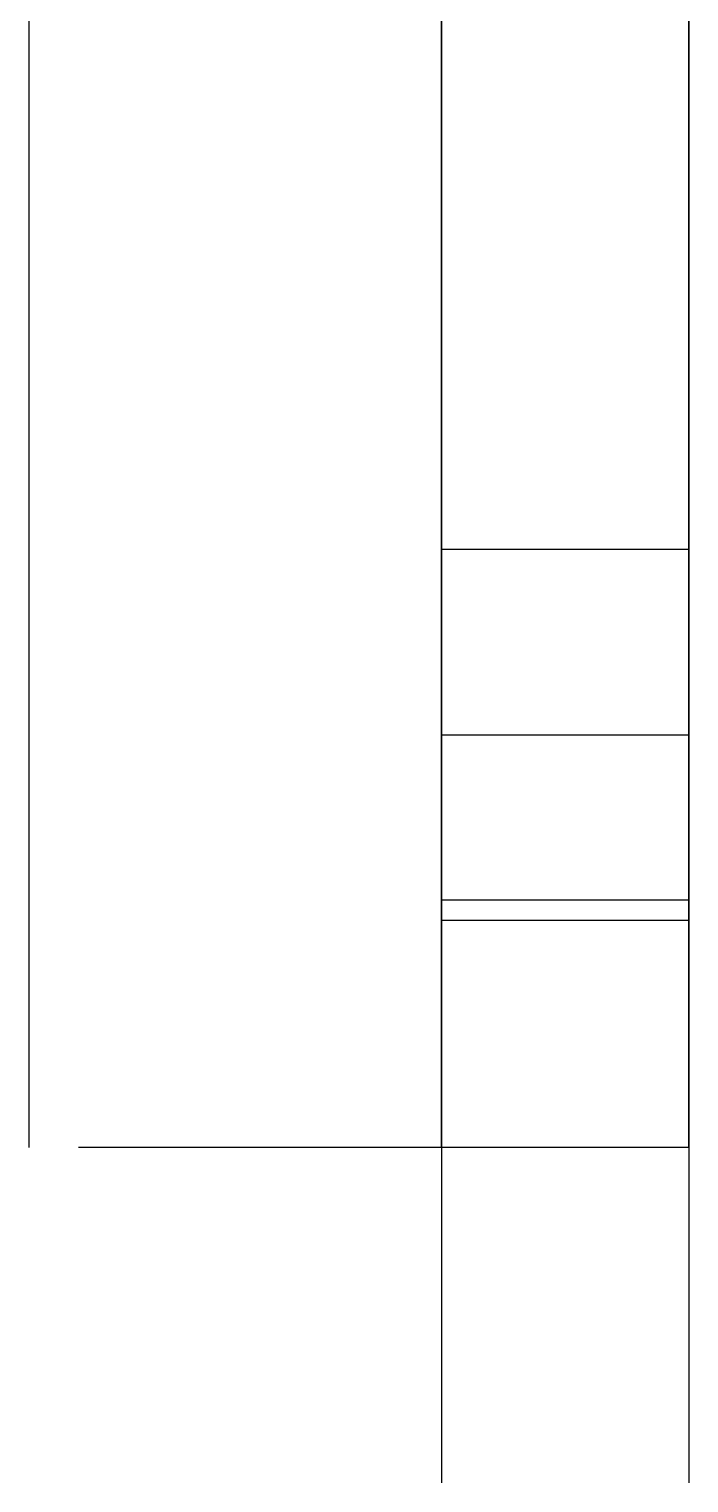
# Model space of a CAD drawing. Header units: metres. Extents: x 0 to 420, y 0 to 297.
# Drawn here: x 165.5 to 173.5, y 133.43 to 151.06 of the extents above; entities that cross this region are included whole.
import ezdxf

# ---------------------------------------------------------------- set-up
doc = ezdxf.new("R2010")
doc.units = ezdxf.units.M
doc.header["$LTSCALE"] = 0.5
doc.layers.add('DIMENSIONS', color=2, linetype='Continuous')
doc.layers.add('GEOMETRY', color=7, linetype='Continuous')

msp = doc.modelspace()

# ---------------------------------------------------------------- linework, layer by layer
at = {"layer": 'DIMENSIONS', "color": 2}
for p, q in [((165.5, 137.5), (165.5, 177.5)), ((170.5, 137.5), (166.1, 137.5)), ((170.5, 137.5), (170.5, 133.433)), ((173.5, 137.5), (173.5, 133.433))]:
    msp.add_line(p, q, dxfattribs=at)
at = {"layer": 'GEOMETRY'}
for p, q in [((170.5, 153.1), (170.5, 140.5)), ((170.5, 140.5), (170.5, 153.1)), ((173.5, 153.1), (173.5, 140.5)), ((173.5, 140.5), (173.5, 153.1)), ((170.5, 144.747), (170.5, 144.75)), ((170.5, 144.75), (170.5, 144.738)), ((173.5, 144.75), (170.5, 144.75)), ((170.5, 144.744), (170.5, 144.747)), ((170.5, 144.741), (170.5, 144.744)), ((170.5, 144.738), (170.5, 144.741)), ((170.5, 144.732), (170.5, 144.738)), ((170.5, 144.738), (170.5, 144.725)), ((170.5, 144.723), (170.5, 144.732)), ((170.5, 144.725), (170.5, 144.713)), ((170.5, 144.713), (170.5, 144.723)), ((170.5, 144.704), (170.5, 144.713)), ((170.5, 144.713), (170.5, 144.701)), ((173.5, 144.747), (173.5, 144.75)), ((173.5, 144.75), (173.5, 144.738)), ((173.5, 144.744), (173.5, 144.747)), ((173.5, 144.741), (173.5, 144.744)), ((173.5, 144.738), (173.5, 144.741)), ((173.5, 144.732), (173.5, 144.738)), ((173.5, 144.738), (173.5, 144.725)), ((173.5, 144.723), (173.5, 144.732)), ((173.5, 144.725), (173.5, 144.713)), ((173.5, 144.713), (173.5, 144.723)), ((173.5, 144.704), (173.5, 144.713)), ((173.5, 144.713), (173.5, 144.701)), ((170.5, 144.695), (170.5, 144.704)), ((170.5, 144.701), (170.5, 144.678)), ((170.5, 144.68), (170.5, 144.695)), ((170.5, 144.665), (170.5, 144.68)), ((170.5, 144.678), (170.5, 144.642)), ((170.5, 144.65), (170.5, 144.665)), ((170.5, 144.635), (170.5, 144.65)), ((170.5, 144.642), (170.5, 144.605)), ((170.5, 144.618), (170.5, 144.635)), ((170.5, 144.597), (170.5, 144.618)), ((170.5, 144.605), (170.5, 144.569)), ((170.5, 144.575), (170.5, 144.597)), ((170.5, 144.554), (170.5, 144.575)), ((170.5, 144.569), (170.5, 144.532)), ((170.5, 144.533), (170.5, 144.554)), ((170.5, 144.508), (170.5, 144.533)), ((173.5, 144.695), (173.5, 144.704)), ((173.5, 144.701), (173.5, 144.678)), ((173.5, 144.68), (173.5, 144.695)), ((173.5, 144.665), (173.5, 144.68)), ((173.5, 144.678), (173.5, 144.642)), ((173.5, 144.65), (173.5, 144.665)), ((173.5, 144.635), (173.5, 144.65)), ((173.5, 144.642), (173.5, 144.605)), ((173.5, 144.618), (173.5, 144.635)), ((173.5, 144.597), (173.5, 144.618)), ((173.5, 144.605), (173.5, 144.569)), ((173.5, 144.575), (173.5, 144.597)), ((173.5, 144.554), (173.5, 144.575)), ((173.5, 144.569), (173.5, 144.532)), ((173.5, 144.533), (173.5, 144.554)), ((173.5, 144.508), (173.5, 144.533)), ((170.5, 144.532), (170.5, 144.477)), ((170.5, 144.481), (170.5, 144.508)), ((170.5, 144.455), (170.5, 144.481)), ((170.5, 144.477), (170.5, 144.418)), ((170.5, 144.428), (170.5, 144.455)), ((170.5, 144.401), (170.5, 144.428)), ((170.5, 144.418), (170.5, 144.36)), ((170.5, 144.369), (170.5, 144.401)), ((170.5, 144.337), (170.5, 144.369)), ((170.5, 144.36), (170.5, 144.301)), ((173.5, 144.532), (173.5, 144.477)), ((173.5, 144.481), (173.5, 144.508)), ((173.5, 144.455), (173.5, 144.481)), ((173.5, 144.477), (173.5, 144.418)), ((173.5, 144.428), (173.5, 144.455)), ((173.5, 144.401), (173.5, 144.428)), ((173.5, 144.418), (173.5, 144.36)), ((173.5, 144.369), (173.5, 144.401)), ((173.5, 144.337), (173.5, 144.369)), ((173.5, 144.36), (173.5, 144.301)), ((170.5, 144.305), (170.5, 144.337)), ((170.5, 144.273), (170.5, 144.305)), ((170.5, 144.301), (170.5, 144.237)), ((170.5, 144.238), (170.5, 144.273)), ((170.5, 144.201), (170.5, 144.238)), ((170.5, 144.237), (170.5, 144.159)), ((170.5, 144.165), (170.5, 144.201)), ((173.5, 144.305), (173.5, 144.337)), ((173.5, 144.273), (173.5, 144.305)), ((173.5, 144.301), (173.5, 144.237)), ((173.5, 144.238), (173.5, 144.273)), ((173.5, 144.201), (173.5, 144.238)), ((173.5, 144.237), (173.5, 144.159)), ((173.5, 144.165), (173.5, 144.201)), ((170.5, 144.128), (170.5, 144.165)), ((170.5, 144.159), (170.5, 144.081)), ((170.5, 144.091), (170.5, 144.128)), ((170.5, 144.05), (170.5, 144.091)), ((170.5, 144.081), (170.5, 144.003)), ((170.5, 144.009), (170.5, 144.05)), ((170.5, 143.968), (170.5, 144.009)), ((173.5, 144.128), (173.5, 144.165)), ((173.5, 144.159), (173.5, 144.081)), ((173.5, 144.091), (173.5, 144.128)), ((173.5, 144.05), (173.5, 144.091)), ((173.5, 144.081), (173.5, 144.003)), ((173.5, 144.009), (173.5, 144.05)), ((173.5, 143.968), (173.5, 144.009)), ((170.5, 144.003), (170.5, 143.925)), ((170.5, 143.926), (170.5, 143.968)), ((170.5, 143.884), (170.5, 143.926)), ((170.5, 143.925), (170.5, 143.836)), ((170.5, 143.839), (170.5, 143.884)), ((170.5, 143.794), (170.5, 143.839)), ((170.5, 143.836), (170.5, 143.743)), ((173.5, 144.003), (173.5, 143.925)), ((173.5, 143.926), (173.5, 143.968)), ((173.5, 143.884), (173.5, 143.926)), ((173.5, 143.925), (173.5, 143.836)), ((173.5, 143.839), (173.5, 143.884)), ((173.5, 143.794), (173.5, 143.839)), ((173.5, 143.836), (173.5, 143.743)), ((170.5, 143.749), (170.5, 143.794)), ((170.5, 143.704), (170.5, 143.749)), ((170.5, 143.743), (170.5, 143.65)), ((170.5, 143.656), (170.5, 143.704)), ((170.5, 143.607), (170.5, 143.656)), ((173.5, 143.749), (173.5, 143.794)), ((173.5, 143.704), (173.5, 143.749)), ((173.5, 143.743), (173.5, 143.65)), ((173.5, 143.656), (173.5, 143.704)), ((173.5, 143.607), (173.5, 143.656)), ((170.5, 143.65), (170.5, 143.556)), ((170.5, 143.559), (170.5, 143.607)), ((170.5, 143.511), (170.5, 143.559)), ((170.5, 143.556), (170.5, 143.461)), ((170.5, 143.462), (170.5, 143.511)), ((173.5, 143.65), (173.5, 143.556)), ((173.5, 143.559), (173.5, 143.607)), ((173.5, 143.511), (173.5, 143.559)), ((173.5, 143.556), (173.5, 143.461)), ((173.5, 143.462), (173.5, 143.511)), ((170.5, 143.411), (170.5, 143.462)), ((170.5, 143.461), (170.5, 143.357)), ((170.5, 143.36), (170.5, 143.411)), ((170.5, 143.309), (170.5, 143.36)), ((170.5, 143.357), (170.5, 143.253)), ((170.5, 143.258), (170.5, 143.309)), ((173.5, 143.411), (173.5, 143.462)), ((173.5, 143.461), (173.5, 143.357)), ((173.5, 143.36), (173.5, 143.411)), ((173.5, 143.309), (173.5, 143.36)), ((173.5, 143.357), (173.5, 143.253)), ((173.5, 143.258), (173.5, 143.309)), ((170.5, 143.205), (170.5, 143.258)), ((170.5, 143.253), (170.5, 143.149)), ((170.5, 143.152), (170.5, 143.205)), ((170.5, 143.099), (170.5, 143.152)), ((170.5, 143.149), (170.5, 143.045)), ((173.5, 143.205), (173.5, 143.258)), ((173.5, 143.253), (173.5, 143.149)), ((173.5, 143.152), (173.5, 143.205)), ((173.5, 143.099), (173.5, 143.152)), ((173.5, 143.149), (173.5, 143.045)), ((170.5, 143.046), (170.5, 143.099)), ((170.5, 142.993), (170.5, 143.046)), ((170.5, 143.045), (170.5, 142.938)), ((170.5, 142.938), (170.5, 142.993)), ((173.5, 143.046), (173.5, 143.099)), ((173.5, 142.993), (173.5, 143.046)), ((173.5, 143.045), (173.5, 142.938)), ((173.5, 142.938), (173.5, 142.993)), ((170.5, 142.884), (170.5, 142.938)), ((170.5, 142.938), (170.5, 142.829)), ((170.5, 142.83), (170.5, 142.884)), ((170.5, 142.775), (170.5, 142.83)), ((170.5, 142.829), (170.5, 142.719)), ((170.5, 142.72), (170.5, 142.775)), ((173.5, 142.884), (173.5, 142.938)), ((173.5, 142.938), (173.5, 142.829)), ((173.5, 142.83), (173.5, 142.884)), ((173.5, 142.775), (173.5, 142.83)), ((173.5, 142.829), (173.5, 142.719)), ((173.5, 142.72), (173.5, 142.775)), ((170.5, 142.665), (170.5, 142.72)), ((170.5, 142.719), (170.5, 142.61)), ((170.5, 142.61), (170.5, 142.665)), ((170.5, 142.555), (170.5, 142.61)), ((170.5, 142.61), (170.5, 142.5)), ((173.5, 142.665), (173.5, 142.72)), ((173.5, 142.719), (173.5, 142.61)), ((173.5, 142.61), (173.5, 142.665)), ((173.5, 142.555), (173.5, 142.61)), ((173.5, 142.61), (173.5, 142.5)), ((170.5, 142.5), (170.5, 142.555)), ((170.5, 142.5), (170.5, 142.39)), ((170.5, 142.445), (170.5, 142.5)), ((170.547, 142.5), (170.5, 142.5)), ((170.5, 142.39), (170.5, 142.445)), ((170.594, 142.5), (170.547, 142.5)), ((170.641, 142.5), (170.594, 142.5)), ((170.688, 142.5), (170.641, 142.5)), ((170.734, 142.5), (170.688, 142.5)), ((170.781, 142.5), (170.734, 142.5)), ((170.828, 142.5), (170.781, 142.5)), ((170.875, 142.5), (170.828, 142.5)), ((170.922, 142.5), (170.875, 142.5)), ((170.969, 142.5), (170.922, 142.5)), ((171.016, 142.5), (170.969, 142.5)), ((171.062, 142.5), (171.016, 142.5)), ((171.109, 142.5), (171.062, 142.5)), ((171.156, 142.5), (171.109, 142.5)), ((171.203, 142.5), (171.156, 142.5)), ((171.25, 142.5), (171.203, 142.5)), ((171.297, 142.5), (171.25, 142.5)), ((171.344, 142.5), (171.297, 142.5)), ((171.391, 142.5), (171.344, 142.5)), ((171.438, 142.5), (171.391, 142.5)), ((171.484, 142.5), (171.438, 142.5)), ((171.531, 142.5), (171.484, 142.5)), ((171.578, 142.5), (171.531, 142.5)), ((171.625, 142.5), (171.578, 142.5)), ((171.672, 142.5), (171.625, 142.5)), ((171.719, 142.5), (171.672, 142.5)), ((171.766, 142.5), (171.719, 142.5)), ((171.812, 142.5), (171.766, 142.5)), ((171.859, 142.5), (171.812, 142.5)), ((171.906, 142.5), (171.859, 142.5)), ((171.953, 142.5), (171.906, 142.5)), ((172, 142.5), (171.953, 142.5)), ((172.047, 142.5), (172, 142.5)), ((172.094, 142.5), (172.047, 142.5)), ((172.141, 142.5), (172.094, 142.5)), ((172.188, 142.5), (172.141, 142.5)), ((172.234, 142.5), (172.188, 142.5)), ((172.281, 142.5), (172.234, 142.5)), ((172.328, 142.5), (172.281, 142.5)), ((172.375, 142.5), (172.328, 142.5)), ((172.422, 142.5), (172.375, 142.5)), ((172.469, 142.5), (172.422, 142.5)), ((172.516, 142.5), (172.469, 142.5)), ((172.562, 142.5), (172.516, 142.5)), ((172.609, 142.5), (172.562, 142.5)), ((172.656, 142.5), (172.609, 142.5)), ((172.703, 142.5), (172.656, 142.5)), ((172.75, 142.5), (172.703, 142.5)), ((172.797, 142.5), (172.75, 142.5)), ((172.844, 142.5), (172.797, 142.5)), ((172.891, 142.5), (172.844, 142.5)), ((172.938, 142.5), (172.891, 142.5)), ((172.984, 142.5), (172.938, 142.5)), ((173.031, 142.5), (172.984, 142.5)), ((173.078, 142.5), (173.031, 142.5)), ((173.125, 142.5), (173.078, 142.5)), ((173.172, 142.5), (173.125, 142.5)), ((173.219, 142.5), (173.172, 142.5)), ((173.266, 142.5), (173.219, 142.5)), ((173.312, 142.5), (173.266, 142.5)), ((173.359, 142.5), (173.312, 142.5)), ((173.406, 142.5), (173.359, 142.5)), ((173.453, 142.5), (173.406, 142.5)), ((173.5, 142.5), (173.453, 142.5)), ((173.5, 142.5), (173.5, 142.555)), ((173.5, 142.5), (173.5, 142.39)), ((173.5, 142.445), (173.5, 142.5)), ((173.5, 142.39), (173.5, 142.445)), ((170.5, 142.39), (170.5, 142.281)), ((170.5, 142.335), (170.5, 142.39)), ((170.5, 142.28), (170.5, 142.335)), ((170.5, 142.281), (170.5, 142.171)), ((170.5, 142.225), (170.5, 142.28)), ((173.5, 142.39), (173.5, 142.281)), ((173.5, 142.335), (173.5, 142.39)), ((173.5, 142.28), (173.5, 142.335)), ((173.5, 142.281), (173.5, 142.171)), ((173.5, 142.225), (173.5, 142.28)), ((170.5, 142.17), (170.5, 142.225)), ((170.5, 142.171), (170.5, 142.062)), ((170.5, 142.116), (170.5, 142.17)), ((170.5, 142.062), (170.5, 142.116)), ((173.5, 142.17), (173.5, 142.225)), ((173.5, 142.171), (173.5, 142.062)), ((173.5, 142.116), (173.5, 142.17)), ((173.5, 142.062), (173.5, 142.116)), ((170.5, 142.062), (170.5, 141.955)), ((170.5, 142.007), (170.5, 142.062)), ((170.5, 141.954), (170.5, 142.007)), ((170.5, 141.955), (170.5, 141.851)), ((170.5, 141.901), (170.5, 141.954)), ((170.5, 141.848), (170.5, 141.901)), ((173.5, 142.062), (173.5, 141.955)), ((173.5, 142.007), (173.5, 142.062)), ((173.5, 141.954), (173.5, 142.007)), ((173.5, 141.955), (173.5, 141.851)), ((173.5, 141.901), (173.5, 141.954)), ((173.5, 141.848), (173.5, 141.901)), ((170.5, 141.851), (170.5, 141.747)), ((170.5, 141.795), (170.5, 141.848)), ((170.5, 141.742), (170.5, 141.795)), ((170.5, 141.747), (170.5, 141.643)), ((170.5, 141.691), (170.5, 141.742)), ((173.5, 141.851), (173.5, 141.747)), ((173.5, 141.795), (173.5, 141.848)), ((173.5, 141.742), (173.5, 141.795)), ((173.5, 141.747), (173.5, 141.643)), ((173.5, 141.691), (173.5, 141.742)), ((170.5, 141.64), (170.5, 141.691)), ((170.5, 141.643), (170.5, 141.539)), ((170.5, 141.589), (170.5, 141.64)), ((170.5, 141.538), (170.5, 141.589)), ((170.5, 141.539), (170.5, 141.444)), ((170.5, 141.489), (170.5, 141.538)), ((173.5, 141.64), (173.5, 141.691)), ((173.5, 141.643), (173.5, 141.539)), ((173.5, 141.589), (173.5, 141.64)), ((173.5, 141.538), (173.5, 141.589)), ((173.5, 141.539), (173.5, 141.444)), ((173.5, 141.489), (173.5, 141.538)), ((170.5, 141.441), (170.5, 141.489)), ((170.5, 141.444), (170.5, 141.35)), ((170.5, 141.393), (170.5, 141.441)), ((170.5, 141.344), (170.5, 141.393)), ((173.5, 141.441), (173.5, 141.489)), ((173.5, 141.444), (173.5, 141.35)), ((173.5, 141.393), (173.5, 141.441)), ((173.5, 141.344), (173.5, 141.393)), ((170.5, 141.35), (170.5, 141.257)), ((170.5, 141.296), (170.5, 141.344)), ((170.5, 141.251), (170.5, 141.296)), ((170.5, 141.257), (170.5, 141.164)), ((170.5, 141.206), (170.5, 141.251)), ((170.5, 141.161), (170.5, 141.206)), ((173.5, 141.35), (173.5, 141.257)), ((173.5, 141.296), (173.5, 141.344)), ((173.5, 141.251), (173.5, 141.296)), ((173.5, 141.257), (173.5, 141.164)), ((173.5, 141.206), (173.5, 141.251)), ((173.5, 141.161), (173.5, 141.206)), ((170.5, 141.164), (170.5, 141.075)), ((170.5, 141.116), (170.5, 141.161)), ((170.5, 141.074), (170.5, 141.116)), ((170.5, 141.075), (170.5, 140.997)), ((170.5, 141.032), (170.5, 141.074)), ((170.5, 140.991), (170.5, 141.032)), ((173.5, 141.164), (173.5, 141.075)), ((173.5, 141.116), (173.5, 141.161)), ((173.5, 141.074), (173.5, 141.116)), ((173.5, 141.075), (173.5, 140.997)), ((173.5, 141.032), (173.5, 141.074)), ((173.5, 140.991), (173.5, 141.032)), ((170.5, 140.997), (170.5, 140.919)), ((170.5, 140.95), (170.5, 140.991)), ((170.5, 140.909), (170.5, 140.95)), ((170.5, 140.919), (170.5, 140.841)), ((170.5, 140.872), (170.5, 140.909)), ((170.5, 140.835), (170.5, 140.872)), ((170.5, 140.841), (170.5, 140.763)), ((170.5, 140.799), (170.5, 140.835)), ((173.5, 140.997), (173.5, 140.919)), ((173.5, 140.95), (173.5, 140.991)), ((173.5, 140.909), (173.5, 140.95)), ((173.5, 140.919), (173.5, 140.841)), ((173.5, 140.872), (173.5, 140.909)), ((173.5, 140.835), (173.5, 140.872)), ((173.5, 140.841), (173.5, 140.763)), ((173.5, 140.799), (173.5, 140.835)), ((170.5, 140.762), (170.5, 140.799)), ((170.5, 140.763), (170.5, 140.699)), ((170.5, 140.727), (170.5, 140.762)), ((170.5, 140.695), (170.5, 140.727)), ((170.5, 140.699), (170.5, 140.64)), ((170.5, 140.663), (170.5, 140.695)), ((170.5, 140.631), (170.5, 140.663)), ((173.5, 140.762), (173.5, 140.799)), ((173.5, 140.763), (173.5, 140.699)), ((173.5, 140.727), (173.5, 140.762)), ((173.5, 140.695), (173.5, 140.727)), ((173.5, 140.699), (173.5, 140.64)), ((173.5, 140.663), (173.5, 140.695)), ((173.5, 140.631), (173.5, 140.663)), ((170.5, 140.64), (170.5, 140.582)), ((170.5, 140.599), (170.5, 140.631)), ((170.5, 140.572), (170.5, 140.599)), ((170.5, 140.582), (170.5, 140.523)), ((170.5, 140.545), (170.5, 140.572)), ((170.5, 140.519), (170.5, 140.545)), ((170.5, 140.523), (170.5, 140.468)), ((170.5, 140.492), (170.5, 140.519)), ((170.5, 140.5), (170.5, 140.419)), ((170.5, 140.419), (170.5, 140.5)), ((173.5, 140.5), (170.5, 140.5)), ((173.5, 140.5), (170.5, 140.5)), ((170.5, 140.467), (170.5, 140.492)), ((173.5, 140.64), (173.5, 140.582)), ((173.5, 140.599), (173.5, 140.631)), ((173.5, 140.572), (173.5, 140.599)), ((173.5, 140.582), (173.5, 140.523)), ((173.5, 140.545), (173.5, 140.572)), ((173.5, 140.519), (173.5, 140.545)), ((173.5, 140.523), (173.5, 140.468)), ((173.5, 140.492), (173.5, 140.519)), ((173.5, 140.5), (173.5, 140.419)), ((173.5, 140.419), (173.5, 140.5)), ((173.5, 140.467), (173.5, 140.492)), ((170.5, 140.468), (170.5, 140.431)), ((170.5, 140.446), (170.5, 140.467)), ((170.5, 140.425), (170.5, 140.446)), ((170.5, 140.431), (170.5, 140.395)), ((170.5, 140.403), (170.5, 140.425)), ((170.5, 140.419), (170.5, 140.337)), ((170.5, 140.337), (170.5, 140.419)), ((170.5, 140.382), (170.5, 140.403)), ((170.5, 140.395), (170.5, 140.358)), ((170.5, 140.365), (170.5, 140.382)), ((170.5, 140.35), (170.5, 140.365)), ((170.5, 140.358), (170.5, 140.322)), ((170.5, 140.335), (170.5, 140.35)), ((170.5, 140.337), (170.5, 140.256)), ((170.5, 140.256), (170.5, 140.337)), ((170.5, 140.32), (170.5, 140.335)), ((170.5, 140.322), (170.5, 140.299)), ((170.5, 140.305), (170.5, 140.32)), ((170.5, 140.296), (170.5, 140.305)), ((173.5, 140.468), (173.5, 140.431)), ((173.5, 140.446), (173.5, 140.467)), ((173.5, 140.425), (173.5, 140.446)), ((173.5, 140.431), (173.5, 140.395)), ((173.5, 140.403), (173.5, 140.425)), ((173.5, 140.419), (173.5, 140.337)), ((173.5, 140.337), (173.5, 140.419)), ((173.5, 140.382), (173.5, 140.403)), ((173.5, 140.395), (173.5, 140.358)), ((173.5, 140.365), (173.5, 140.382)), ((173.5, 140.35), (173.5, 140.365)), ((173.5, 140.358), (173.5, 140.322)), ((173.5, 140.335), (173.5, 140.35)), ((173.5, 140.337), (173.5, 140.256)), ((173.5, 140.256), (173.5, 140.337)), ((173.5, 140.32), (173.5, 140.335)), ((173.5, 140.322), (173.5, 140.299)), ((173.5, 140.305), (173.5, 140.32)), ((173.5, 140.296), (173.5, 140.305)), ((170.5, 140.299), (170.5, 140.287)), ((170.5, 140.287), (170.5, 140.296)), ((170.5, 140.287), (170.5, 140.275)), ((170.5, 140.277), (170.5, 140.287)), ((170.5, 140.268), (170.5, 140.277)), ((170.5, 140.275), (170.5, 140.262)), ((170.5, 140.262), (170.5, 140.268)), ((170.5, 140.262), (170.5, 140.25)), ((170.5, 140.259), (170.5, 140.262)), ((170.5, 140.256), (170.5, 140.259)), ((170.5, 140.256), (170.5, 140.174)), ((170.5, 140.174), (170.5, 140.256)), ((170.5, 140.253), (170.5, 140.256)), ((170.5, 140.25), (170.5, 140.253)), ((173.5, 140.25), (170.5, 140.25)), ((170.5, 140.174), (170.5, 140.094)), ((170.5, 140.094), (170.5, 140.174)), ((173.5, 140.299), (173.5, 140.287)), ((173.5, 140.287), (173.5, 140.296)), ((173.5, 140.287), (173.5, 140.275)), ((173.5, 140.277), (173.5, 140.287)), ((173.5, 140.268), (173.5, 140.277)), ((173.5, 140.275), (173.5, 140.262)), ((173.5, 140.262), (173.5, 140.268)), ((173.5, 140.262), (173.5, 140.25)), ((173.5, 140.259), (173.5, 140.262)), ((173.5, 140.256), (173.5, 140.259)), ((173.5, 140.256), (173.5, 140.174)), ((173.5, 140.174), (173.5, 140.256)), ((173.5, 140.253), (173.5, 140.256)), ((173.5, 140.25), (173.5, 140.253)), ((173.5, 140.174), (173.5, 140.094)), ((173.5, 140.094), (173.5, 140.174)), ((170.5, 140.094), (170.5, 140.017)), ((170.5, 140.017), (170.5, 140.094)), ((170.5, 140.017), (170.5, 139.939)), ((170.5, 139.939), (170.5, 140.017)), ((173.5, 140.094), (173.5, 140.017)), ((173.5, 140.017), (173.5, 140.094)), ((173.5, 140.017), (173.5, 139.939)), ((173.5, 139.939), (173.5, 140.017)), ((170.5, 139.939), (170.5, 139.861)), ((170.5, 139.861), (170.5, 139.939)), ((170.5, 139.861), (170.5, 139.783)), ((170.5, 139.783), (170.5, 139.861)), ((170.5, 139.783), (170.5, 139.709)), ((170.5, 139.709), (170.5, 139.783)), ((173.5, 139.939), (173.5, 139.861)), ((173.5, 139.861), (173.5, 139.939)), ((173.5, 139.861), (173.5, 139.783)), ((173.5, 139.783), (173.5, 139.861)), ((173.5, 139.783), (173.5, 139.709)), ((173.5, 139.709), (173.5, 139.783)), ((170.5, 139.709), (170.5, 139.635)), ((170.5, 139.635), (170.5, 139.709)), ((170.5, 139.635), (170.5, 139.561)), ((170.5, 139.561), (170.5, 139.635)), ((173.5, 139.709), (173.5, 139.635)), ((173.5, 139.635), (173.5, 139.709)), ((173.5, 139.635), (173.5, 139.561)), ((173.5, 139.561), (173.5, 139.635)), ((170.5, 139.561), (170.5, 139.487)), ((170.5, 139.487), (170.5, 139.561)), ((170.5, 139.487), (170.5, 139.415)), ((170.5, 139.415), (170.5, 139.487)), ((173.5, 139.561), (173.5, 139.487)), ((173.5, 139.487), (173.5, 139.561)), ((173.5, 139.487), (173.5, 139.415)), ((173.5, 139.415), (173.5, 139.487)), ((170.5, 139.415), (170.5, 139.346)), ((170.5, 139.346), (170.5, 139.415)), ((170.5, 139.346), (170.5, 139.277)), ((170.5, 139.277), (170.5, 139.346)), ((170.5, 139.277), (170.5, 139.207)), ((170.5, 139.207), (170.5, 139.277)), ((173.5, 139.415), (173.5, 139.346)), ((173.5, 139.346), (173.5, 139.415)), ((173.5, 139.346), (173.5, 139.277)), ((173.5, 139.277), (173.5, 139.346)), ((173.5, 139.277), (173.5, 139.207)), ((173.5, 139.207), (173.5, 139.277)), ((170.5, 139.207), (170.5, 139.138)), ((170.5, 139.138), (170.5, 139.207)), ((170.5, 139.138), (170.5, 139.073)), ((170.5, 139.073), (170.5, 139.138)), ((170.5, 139.073), (170.5, 139.009)), ((170.5, 139.009), (170.5, 139.073)), ((173.5, 139.207), (173.5, 139.138)), ((173.5, 139.138), (173.5, 139.207)), ((173.5, 139.138), (173.5, 139.073)), ((173.5, 139.073), (173.5, 139.138)), ((173.5, 139.073), (173.5, 139.009)), ((173.5, 139.009), (173.5, 139.073)), ((170.5, 139.009), (170.5, 138.944)), ((170.5, 138.944), (170.5, 139.009)), ((170.5, 138.944), (170.5, 138.88)), ((170.5, 138.88), (170.5, 138.944)), ((173.5, 139.009), (173.5, 138.944)), ((173.5, 138.944), (173.5, 139.009)), ((173.5, 138.944), (173.5, 138.88)), ((173.5, 138.88), (173.5, 138.944)), ((170.5, 138.88), (170.5, 138.817)), ((170.5, 138.817), (170.5, 138.88)), ((170.5, 138.817), (170.5, 138.758)), ((170.5, 138.758), (170.5, 138.817)), ((170.5, 138.758), (170.5, 138.7)), ((170.5, 138.7), (170.5, 138.758)), ((173.5, 138.88), (173.5, 138.817)), ((173.5, 138.817), (173.5, 138.88)), ((173.5, 138.817), (173.5, 138.758)), ((173.5, 138.758), (173.5, 138.817)), ((173.5, 138.758), (173.5, 138.7)), ((173.5, 138.7), (173.5, 138.758)), ((170.5, 138.7), (170.5, 138.641)), ((170.5, 138.641), (170.5, 138.7)), ((170.5, 138.641), (170.5, 138.583)), ((170.5, 138.583), (170.5, 138.641)), ((170.5, 138.583), (170.5, 138.527)), ((170.5, 138.527), (170.5, 138.583)), ((173.5, 138.7), (173.5, 138.641)), ((173.5, 138.641), (173.5, 138.7)), ((173.5, 138.641), (173.5, 138.583)), ((173.5, 138.583), (173.5, 138.641)), ((173.5, 138.583), (173.5, 138.527)), ((173.5, 138.527), (173.5, 138.583)), ((170.5, 138.527), (170.5, 138.475)), ((170.5, 138.475), (170.5, 138.527)), ((170.5, 138.475), (170.5, 138.422)), ((170.5, 138.422), (170.5, 138.475)), ((170.5, 138.422), (170.5, 138.369)), ((170.5, 138.369), (170.5, 138.422)), ((170.5, 138.369), (170.5, 138.317)), ((170.5, 138.317), (170.5, 138.369)), ((173.5, 138.527), (173.5, 138.475)), ((173.5, 138.475), (173.5, 138.527)), ((173.5, 138.475), (173.5, 138.422)), ((173.5, 138.422), (173.5, 138.475)), ((173.5, 138.422), (173.5, 138.369)), ((173.5, 138.369), (173.5, 138.422)), ((173.5, 138.369), (173.5, 138.317)), ((173.5, 138.317), (173.5, 138.369)), ((170.5, 138.317), (170.5, 138.27)), ((170.5, 138.27), (170.5, 138.317)), ((170.5, 138.27), (170.5, 138.224)), ((170.5, 138.224), (170.5, 138.27)), ((170.5, 138.224), (170.5, 138.177)), ((170.5, 138.177), (170.5, 138.224)), ((173.5, 138.317), (173.5, 138.27)), ((173.5, 138.27), (173.5, 138.317)), ((173.5, 138.27), (173.5, 138.224)), ((173.5, 138.224), (173.5, 138.27)), ((173.5, 138.224), (173.5, 138.177)), ((173.5, 138.177), (173.5, 138.224)), ((170.5, 138.177), (170.5, 138.131)), ((170.5, 138.131), (170.5, 138.177)), ((170.5, 138.131), (170.5, 138.087)), ((170.5, 138.087), (170.5, 138.131)), ((170.5, 138.087), (170.5, 138.048)), ((170.5, 138.048), (170.5, 138.087)), ((170.5, 138.048), (170.5, 138.008)), ((170.5, 138.008), (170.5, 138.048)), ((173.5, 138.177), (173.5, 138.131)), ((173.5, 138.131), (173.5, 138.177)), ((173.5, 138.131), (173.5, 138.087)), ((173.5, 138.087), (173.5, 138.131)), ((173.5, 138.087), (173.5, 138.048)), ((173.5, 138.048), (173.5, 138.087)), ((173.5, 138.048), (173.5, 138.008)), ((173.5, 138.008), (173.5, 138.048)), ((170.5, 138.008), (170.5, 137.968)), ((170.5, 137.968), (170.5, 138.008)), ((170.5, 137.968), (170.5, 137.928)), ((170.5, 137.928), (170.5, 137.968)), ((170.5, 137.928), (170.5, 137.894)), ((170.5, 137.894), (170.5, 137.928)), ((170.5, 137.894), (170.5, 137.861)), ((170.5, 137.861), (170.5, 137.894)), ((170.5, 137.861), (170.5, 137.828)), ((170.5, 137.828), (170.5, 137.861)), ((173.5, 138.008), (173.5, 137.968)), ((173.5, 137.968), (173.5, 138.008)), ((173.5, 137.968), (173.5, 137.928)), ((173.5, 137.928), (173.5, 137.968)), ((173.5, 137.928), (173.5, 137.894)), ((173.5, 137.894), (173.5, 137.928)), ((173.5, 137.894), (173.5, 137.861)), ((173.5, 137.861), (173.5, 137.894)), ((173.5, 137.861), (173.5, 137.828)), ((173.5, 137.828), (173.5, 137.861)), ((170.5, 137.828), (170.5, 137.795)), ((170.5, 137.795), (170.5, 137.828)), ((170.5, 137.795), (170.5, 137.764)), ((170.5, 137.764), (170.5, 137.795)), ((170.5, 137.764), (170.5, 137.739)), ((170.5, 137.739), (170.5, 137.764)), ((170.5, 137.739), (170.5, 137.713)), ((170.5, 137.713), (170.5, 137.739)), ((170.5, 137.713), (170.5, 137.687)), ((170.5, 137.687), (170.5, 137.713)), ((170.5, 137.687), (170.5, 137.661)), ((170.5, 137.661), (170.5, 137.687)), ((170.5, 137.661), (170.5, 137.64)), ((170.5, 137.64), (170.5, 137.661)), ((173.5, 137.828), (173.5, 137.795)), ((173.5, 137.795), (173.5, 137.828)), ((173.5, 137.795), (173.5, 137.764)), ((173.5, 137.764), (173.5, 137.795)), ((173.5, 137.764), (173.5, 137.739)), ((173.5, 137.739), (173.5, 137.764)), ((173.5, 137.739), (173.5, 137.713)), ((173.5, 137.713), (173.5, 137.739)), ((173.5, 137.713), (173.5, 137.687)), ((173.5, 137.687), (173.5, 137.713)), ((173.5, 137.687), (173.5, 137.661)), ((173.5, 137.661), (173.5, 137.687)), ((173.5, 137.661), (173.5, 137.64)), ((173.5, 137.64), (173.5, 137.661)), ((170.5, 137.64), (170.5, 137.622)), ((170.5, 137.622), (170.5, 137.64)), ((170.5, 137.622), (170.5, 137.603)), ((170.5, 137.603), (170.5, 137.622)), ((170.5, 137.603), (170.5, 137.584)), ((170.5, 137.584), (170.5, 137.603)), ((170.5, 137.584), (170.5, 137.567)), ((170.5, 137.567), (170.5, 137.584)), ((170.5, 137.567), (170.5, 137.556)), ((170.5, 137.556), (170.5, 137.567)), ((170.5, 137.556), (170.5, 137.544)), ((170.5, 137.544), (170.5, 137.556)), ((170.5, 137.544), (170.5, 137.533)), ((170.5, 137.533), (170.5, 137.544)), ((170.5, 137.533), (170.5, 137.522)), ((170.5, 137.522), (170.5, 137.533)), ((170.5, 137.522), (170.5, 137.515)), ((170.5, 137.515), (170.5, 137.522)), ((170.5, 137.515), (170.5, 137.511)), ((170.5, 137.511), (170.5, 137.515)), ((170.5, 137.511), (170.5, 137.507)), ((170.5, 137.507), (170.5, 137.511)), ((170.5, 137.507), (170.5, 137.504)), ((170.5, 137.504), (170.5, 137.507)), ((170.5, 137.504), (170.5, 137.5)), ((170.5, 137.5), (170.5, 137.504)), ((173.5, 137.5), (170.5, 137.5)), ((173.5, 137.64), (173.5, 137.622)), ((173.5, 137.622), (173.5, 137.64)), ((173.5, 137.622), (173.5, 137.603)), ((173.5, 137.603), (173.5, 137.622)), ((173.5, 137.603), (173.5, 137.584)), ((173.5, 137.584), (173.5, 137.603)), ((173.5, 137.584), (173.5, 137.567)), ((173.5, 137.567), (173.5, 137.584)), ((173.5, 137.567), (173.5, 137.556)), ((173.5, 137.556), (173.5, 137.567)), ((173.5, 137.556), (173.5, 137.544)), ((173.5, 137.544), (173.5, 137.556)), ((173.5, 137.544), (173.5, 137.533)), ((173.5, 137.533), (173.5, 137.544)), ((173.5, 137.533), (173.5, 137.522)), ((173.5, 137.522), (173.5, 137.533)), ((173.5, 137.522), (173.5, 137.515)), ((173.5, 137.515), (173.5, 137.522)), ((173.5, 137.515), (173.5, 137.511)), ((173.5, 137.511), (173.5, 137.515)), ((173.5, 137.511), (173.5, 137.507)), ((173.5, 137.507), (173.5, 137.511)), ((173.5, 137.507), (173.5, 137.504)), ((173.5, 137.504), (173.5, 137.507)), ((173.5, 137.504), (173.5, 137.5)), ((173.5, 137.5), (173.5, 137.504))]:
    msp.add_line(p, q, dxfattribs=at)

doc.saveas('drawing.dxf')
